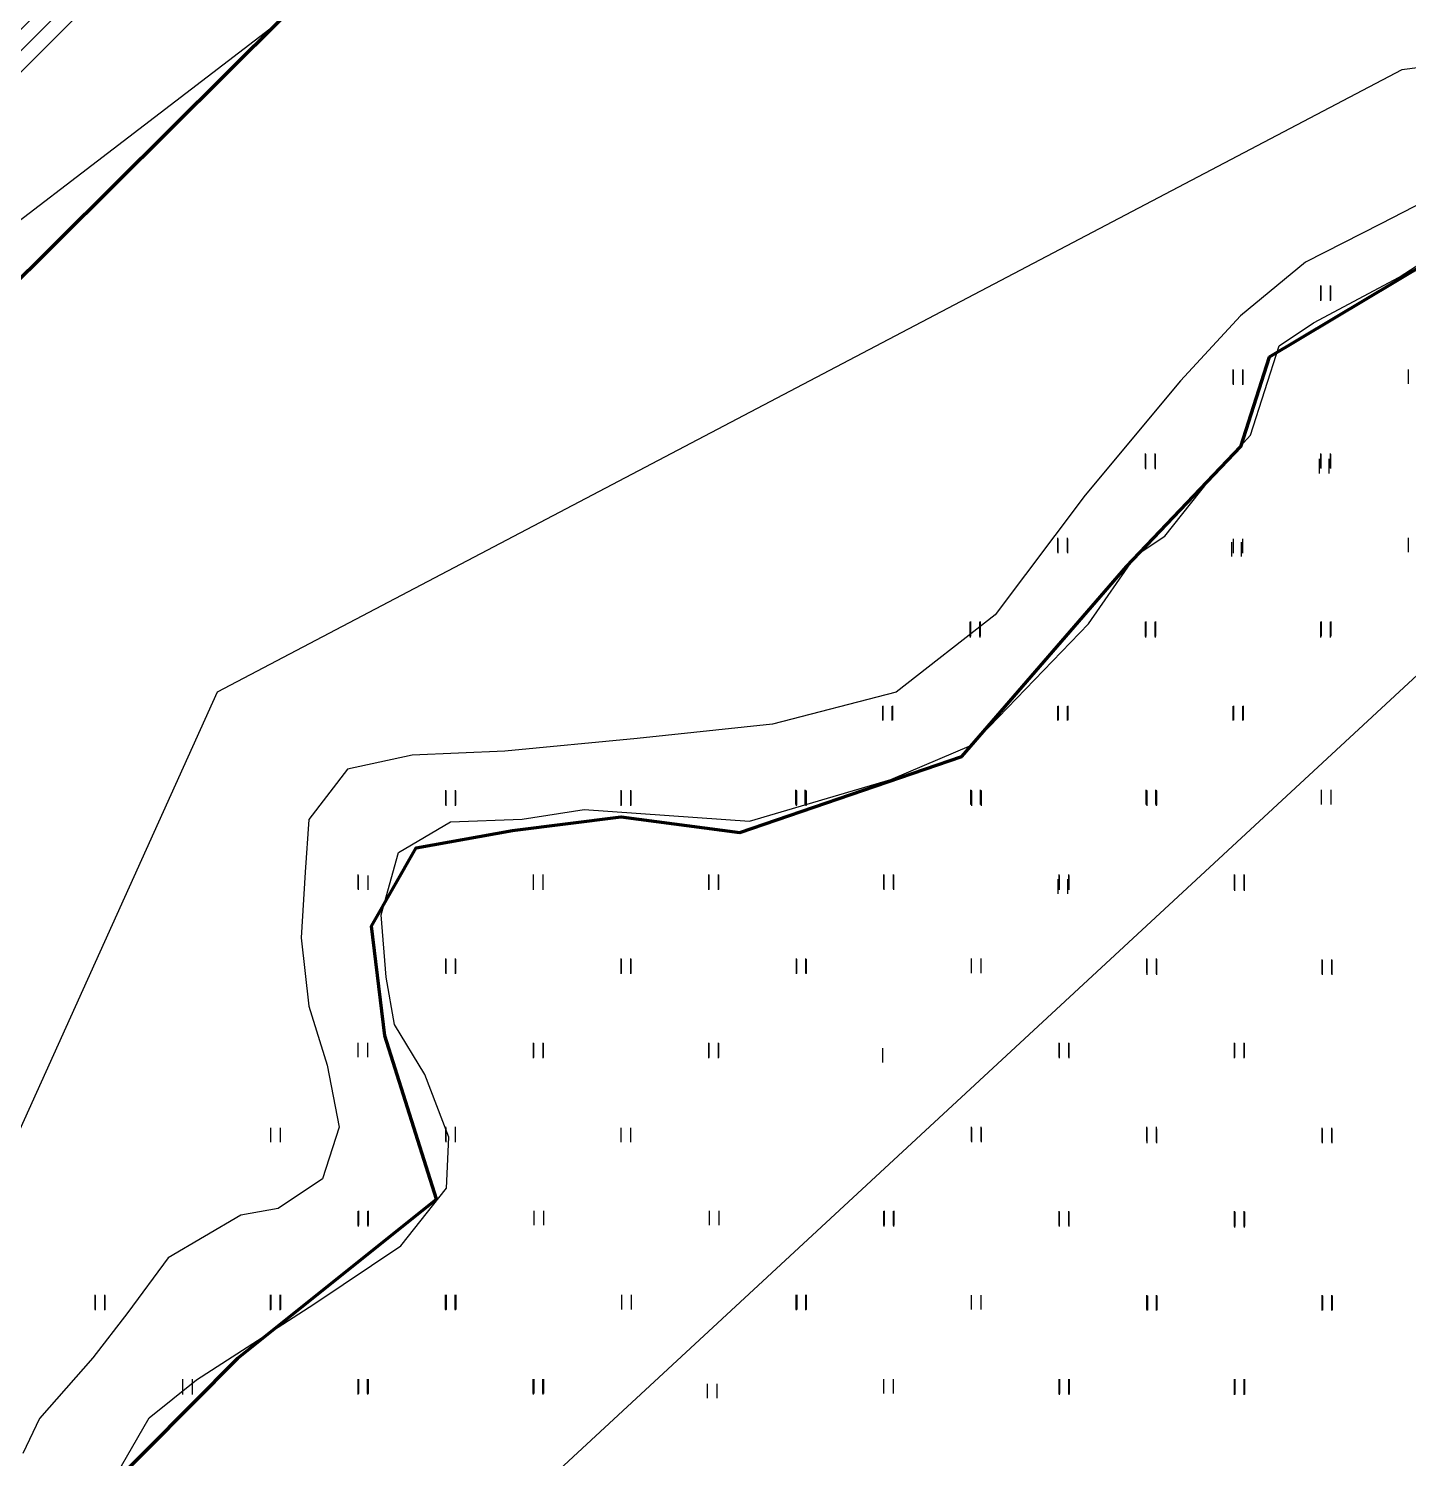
# Model space of a CAD drawing. Header units: millimetres. Extents: x 1378883 to 1389511, y 5662980 to 5673292.
# Drawn here: x 1384079.5 to 1384423.1, y 5669351.3 to 5669707.4 of the extents above; entities that cross this region are included whole.
import ezdxf

# ---------------------------------------------------------------- set-up
doc = ezdxf.new("R2010")
doc.units = ezdxf.units.MM
doc.layers.add('_5Інше', color=252, linetype='Continuous', lineweight=25)
for name, color, linetype in [('вулиці', 7, 'Continuous'), ('КартаСкан', 252, 'Continuous'), ('межа по генплану', 7, 'Continuous')]:
    doc.layers.add(name, color=color, linetype=linetype)
picture_1 = doc.add_image_def('image1.tif', size_in_pixel=(29607, 29619))

# ---------------------------------------------------------------- blocks, each defined once
blk = doc.blocks.new('Турія')
at = {"layer": '_5Інше', "color": 5}
for points in [[(47160.09, 27106.02), (47169.86, 27122.86), (47181.65, 27132.29), (47210.81, 27151.15), (47232.46, 27165.72), (47243.83, 27180.08), (47244.47, 27192.72), (47238.47, 27208.36), (47230.96, 27220.79), (47228.82, 27232.58), (47227.59, 27248.09), (47231.92, 27263.65), (47244.89, 27271.26), (47262.71, 27271.95), (47278.11, 27274.37), (47319.28, 27271.43), (47354.52, 27281.85), (47374.62, 27290.33), (47403.71, 27320.56), (47415.58, 27337.64), (47422.7, 27342.38), (47433.62, 27356.14), (47444.06, 27367.53), (47451.18, 27389.83), (47459.73, 27395.52), (47481.09, 27406.91), (47498.65, 27418.29)], [(47490.24, 27427.22), (47476.56, 27420.22), (47457.78, 27410.68), (47441.55, 27397.32), (47426.6, 27381.1), (47402.94, 27352.6), (47380.5, 27322.8), (47355.81, 27303.58), (47325.04, 27295.57), (47291.38, 27292.04), (47258.36, 27288.84), (47235.28, 27287.88), (47219.25, 27284.35), (47209.63, 27271.85), (47208.67, 27258.72), (47207.71, 27242.37), (47209.63, 27225.39), (47214.12, 27210.65), (47217.16, 27195.27), (47212.96, 27182.36), (47201.98, 27174.94), (47192.62, 27173.32), (47174.53, 27162.67), (47164.52, 27149.12), (47155.8, 27137.82), (47142.56, 27122.65), (47138.36, 27113.93)]]:
    blk.add_lwpolyline(points, dxfattribs=at)
blk = doc.blocks.new('ТуріяПрибер')
at = {"layer": '_5Інше', "color": 160}
for points in [[(47127, 26627), (47198, 27064), (47524, 27366), (47631, 27206), (47810, 27266), (47842, 27342), (47995, 27705)], [(47740, 27508), (47474, 27474), (47179, 27319), (46966, 26847)]]:
    blk.add_lwpolyline(points, dxfattribs=at)
blk = doc.blocks.new('ТуріяВодоох')
at = {"layer": '_5Інше', "color": 140}
blk.add_lwpolyline([(47118, 27415), (47272, 27533)], dxfattribs=at)

msp = doc.modelspace()

# ---------------------------------------------------------------- hatches: boundary and pattern name
at = {"layer": 'вулиці', "lineweight": -2}
h = msp.add_hatch(dxfattribs=at)
h.set_pattern_fill('ANSI31', color=5, scale=30, style=0)
h.set_pattern_definition([(45, (2.4066, 2.8008), (-2.6516504294, 2.6516504294), [])])
h.paths.add_polyline_path([(1383925.47, 5669707.29), (1383967.68, 5669662.22), (1383967.67, 5669662.21), (1383982.48, 5669646.42), (1384005.57, 5669621.77), (1384112.32, 5669729.12), (1384094.8, 5669746.25), (1384183.63, 5669834.25), (1384119.77, 5669895.75)])
h.paths.add_polyline_path([(1383998.38, 5669772.31), (1384123.8, 5669772.31), (1384123.8, 5669781.06), (1383998.38, 5669781.06)], flags=24)

# ---------------------------------------------------------------- linework, layer by layer
at = {"layer": 'вулиці', "color": 7, "lineweight": -2}
for p, q in [((1384401.25, 5669639.85), (1384401.25, 5669643.45)), ((1384401.29, 5669639.61), (1384401.29, 5669643.21)), ((1384401.29, 5669639.61), (1384401.29, 5669643.21)), ((1384401.34, 5669639.73), (1384401.34, 5669643.33)), ((1384403.65, 5669639.85), (1384403.65, 5669643.45)), ((1384403.69, 5669639.61), (1384403.69, 5669643.21)), ((1384403.69, 5669639.61), (1384403.69, 5669643.21)), ((1384403.74, 5669639.73), (1384403.74, 5669643.33)), ((1384379.43, 5669618.89), (1384379.43, 5669622.49)), ((1384379.43, 5669618.89), (1384379.43, 5669622.49)), ((1384379.48, 5669618.65), (1384379.48, 5669622.25)), ((1384379.48, 5669618.65), (1384379.48, 5669622.25)), ((1384379.48, 5669618.65), (1384379.48, 5669622.25)), ((1384379.53, 5669618.78), (1384379.53, 5669622.38)), ((1384381.83, 5669618.89), (1384381.83, 5669622.49)), ((1384381.83, 5669618.89), (1384381.83, 5669622.49)), ((1384381.88, 5669618.65), (1384381.88, 5669622.25)), ((1384381.88, 5669618.65), (1384381.88, 5669622.25)), ((1384381.88, 5669618.65), (1384381.88, 5669622.25)), ((1384381.88, 5669618.65), (1384381.88, 5669622.25)), ((1384381.93, 5669618.78), (1384381.93, 5669622.38)), ((1384423.07, 5669618.89), (1384423.07, 5669622.49)), ((1384357.61, 5669597.94), (1384357.61, 5669601.54)), ((1384357.61, 5669597.94), (1384357.61, 5669601.54)), ((1384357.61, 5669597.94), (1384357.61, 5669601.54)), ((1384357.66, 5669597.7), (1384357.66, 5669601.3)), ((1384357.71, 5669597.82), (1384357.71, 5669601.42)), ((1384360.01, 5669597.94), (1384360.01, 5669601.54)), ((1384360.01, 5669597.94), (1384360.01, 5669601.54)), ((1384360.01, 5669597.94), (1384360.01, 5669601.54)), ((1384360.01, 5669597.94), (1384360.01, 5669601.54)), ((1384360.06, 5669597.7), (1384360.06, 5669601.3)), ((1384360.11, 5669597.82), (1384360.11, 5669601.42)), ((1384400.97, 5669596.62), (1384400.97, 5669600.22)), ((1384400.97, 5669596.62), (1384400.97, 5669600.22)), ((1384401.25, 5669597.94), (1384401.25, 5669601.54)), ((1384401.25, 5669597.94), (1384401.25, 5669601.54)), ((1384401.34, 5669597.82), (1384401.34, 5669601.42)), ((1384403.37, 5669596.62), (1384403.37, 5669600.22)), ((1384403.37, 5669596.62), (1384403.37, 5669600.22)), ((1384403.65, 5669597.94), (1384403.65, 5669601.54)), ((1384403.65, 5669597.94), (1384403.65, 5669601.54)), ((1384403.74, 5669597.82), (1384403.74, 5669601.42)), ((1384335.79, 5669576.98), (1384335.79, 5669580.58)), ((1384335.84, 5669576.74), (1384335.84, 5669580.34)), ((1384338.19, 5669576.98), (1384338.19, 5669580.58)), ((1384338.24, 5669576.74), (1384338.24, 5669580.34)), ((1384379.11, 5669575.9), (1384379.11, 5669579.5)), ((1384379.11, 5669575.9), (1384379.11, 5669579.5)), ((1384379.48, 5669576.74), (1384379.48, 5669580.34)), ((1384379.48, 5669576.74), (1384379.48, 5669580.34)), ((1384381.51, 5669575.9), (1384381.51, 5669579.5)), ((1384381.51, 5669575.9), (1384381.51, 5669579.5)), ((1384381.88, 5669576.74), (1384381.88, 5669580.34)), ((1384381.88, 5669576.74), (1384381.88, 5669580.34)), ((1384423.07, 5669576.98), (1384423.07, 5669580.58)), ((1384313.97, 5669556.03), (1384313.97, 5669559.63)), ((1384314.14, 5669556.1), (1384314.14, 5669559.7)), ((1384316.37, 5669556.03), (1384316.37, 5669559.63)), ((1384316.54, 5669556.1), (1384316.54, 5669559.7)), ((1384357.61, 5669556.03), (1384357.61, 5669559.63)), ((1384357.61, 5669556.03), (1384357.61, 5669559.63)), ((1384357.78, 5669556.1), (1384357.78, 5669559.7)), ((1384360.01, 5669556.03), (1384360.01, 5669559.63)), ((1384360.01, 5669556.03), (1384360.01, 5669559.63)), ((1384360.18, 5669556.1), (1384360.18, 5669559.7)), ((1384401.25, 5669556.03), (1384401.25, 5669559.63)), ((1384401.42, 5669556.1), (1384401.42, 5669559.7)), ((1384403.65, 5669556.03), (1384403.65, 5669559.63)), ((1384403.82, 5669556.1), (1384403.82, 5669559.7)), ((1384314.02, 5669555.79), (1384314.02, 5669559.39)), ((1384316.42, 5669555.79), (1384316.42, 5669559.39)), ((1384357.66, 5669555.79), (1384357.66, 5669559.39)), ((1384360.06, 5669555.79), (1384360.06, 5669559.39)), ((1384401.29, 5669555.79), (1384401.29, 5669559.39)), ((1384403.69, 5669555.79), (1384403.69, 5669559.39)), ((1384292.16, 5669535.07), (1384292.16, 5669538.67)), ((1384292.32, 5669535.15), (1384292.32, 5669538.75)), ((1384294.56, 5669535.07), (1384294.56, 5669538.67)), ((1384294.72, 5669535.15), (1384294.72, 5669538.75)), ((1384335.79, 5669535.07), (1384335.79, 5669538.67)), ((1384335.96, 5669535.15), (1384335.96, 5669538.75)), ((1384338.19, 5669535.07), (1384338.19, 5669538.67)), ((1384338.36, 5669535.15), (1384338.36, 5669538.75)), ((1384379.43, 5669535.07), (1384379.43, 5669538.67)), ((1384379.6, 5669535.15), (1384379.6, 5669538.75)), ((1384381.83, 5669535.07), (1384381.83, 5669538.67)), ((1384382, 5669535.15), (1384382, 5669538.75)), ((1384183.38, 5669514.11), (1384183.38, 5669517.71)), ((1384183.43, 5669513.87), (1384183.43, 5669517.47)), ((1384183.48, 5669513.99), (1384183.48, 5669517.59)), ((1384185.78, 5669514.11), (1384185.78, 5669517.71)), ((1384185.83, 5669513.87), (1384185.83, 5669517.47)), ((1384185.88, 5669513.99), (1384185.88, 5669517.59)), ((1384185.88, 5669513.99), (1384185.88, 5669517.59)), ((1384227.02, 5669514.11), (1384227.02, 5669517.71)), ((1384227.07, 5669513.87), (1384227.07, 5669517.47)), ((1384227.12, 5669513.99), (1384227.12, 5669517.59)), ((1384227.12, 5669513.99), (1384227.12, 5669517.59)), ((1384229.42, 5669514.11), (1384229.42, 5669517.71)), ((1384229.47, 5669513.87), (1384229.47, 5669517.47)), ((1384229.52, 5669513.99), (1384229.52, 5669517.59)), ((1384229.52, 5669513.99), (1384229.52, 5669517.59)), ((1384270.5, 5669514.19), (1384270.5, 5669517.79)), ((1384270.5, 5669514.19), (1384270.5, 5669517.79)), ((1384270.66, 5669514.11), (1384270.66, 5669517.71)), ((1384270.66, 5669514.11), (1384270.66, 5669517.71)), ((1384270.71, 5669513.87), (1384270.71, 5669517.47)), ((1384270.76, 5669513.99), (1384270.76, 5669517.59)), ((1384270.76, 5669513.99), (1384270.76, 5669517.59)), ((1384272.9, 5669514.19), (1384272.9, 5669517.79)), ((1384272.9, 5669514.19), (1384272.9, 5669517.79)), ((1384273.06, 5669514.11), (1384273.06, 5669517.71)), ((1384273.06, 5669514.11), (1384273.06, 5669517.71)), ((1384273.11, 5669513.87), (1384273.11, 5669517.47)), ((1384273.16, 5669513.99), (1384273.16, 5669517.59)), ((1384273.16, 5669513.99), (1384273.16, 5669517.59)), ((1384314.14, 5669514.19), (1384314.14, 5669517.79)), ((1384314.3, 5669514.11), (1384314.3, 5669517.71)), ((1384314.34, 5669513.87), (1384314.34, 5669517.47)), ((1384314.39, 5669513.99), (1384314.39, 5669517.59)), ((1384314.39, 5669513.99), (1384314.39, 5669517.59)), ((1384314.39, 5669513.99), (1384314.39, 5669517.59)), ((1384316.54, 5669514.19), (1384316.54, 5669517.79)), ((1384316.7, 5669514.11), (1384316.7, 5669517.71)), ((1384316.74, 5669513.87), (1384316.74, 5669517.47)), ((1384316.79, 5669513.99), (1384316.79, 5669517.59)), ((1384316.79, 5669513.99), (1384316.79, 5669517.59)), ((1384316.79, 5669513.99), (1384316.79, 5669517.59)), ((1384316.79, 5669513.99), (1384316.79, 5669517.59)), ((1384357.78, 5669514.19), (1384357.78, 5669517.79)), ((1384357.93, 5669514.11), (1384357.93, 5669517.71)), ((1384357.98, 5669513.87), (1384357.98, 5669517.47)), ((1384357.98, 5669513.87), (1384357.98, 5669517.47)), ((1384358.03, 5669513.99), (1384358.03, 5669517.59)), ((1384358.03, 5669513.99), (1384358.03, 5669517.59)), ((1384360.18, 5669514.19), (1384360.18, 5669517.79)), ((1384360.33, 5669514.11), (1384360.33, 5669517.71)), ((1384360.38, 5669513.87), (1384360.38, 5669517.47)), ((1384360.38, 5669513.87), (1384360.38, 5669517.47)), ((1384360.43, 5669513.99), (1384360.43, 5669517.59)), ((1384360.43, 5669513.99), (1384360.43, 5669517.59)), ((1384401.42, 5669514.19), (1384401.42, 5669517.79)), ((1384401.42, 5669514.19), (1384401.42, 5669517.79)), ((1384403.82, 5669514.19), (1384403.82, 5669517.79)), ((1384403.82, 5669514.19), (1384403.82, 5669517.79)), ((1384161.57, 5669493.15), (1384161.57, 5669496.75)), ((1384161.61, 5669492.91), (1384161.61, 5669496.51)), ((1384164.01, 5669492.91), (1384164.01, 5669496.51)), ((1384205.2, 5669493.15), (1384205.2, 5669496.75)), ((1384205.25, 5669492.91), (1384205.25, 5669496.51)), ((1384207.6, 5669493.15), (1384207.6, 5669496.75)), ((1384207.65, 5669492.91), (1384207.65, 5669496.51)), ((1384248.84, 5669493.15), (1384248.84, 5669496.75)), ((1384248.89, 5669492.91), (1384248.89, 5669496.51)), ((1384248.94, 5669493.04), (1384248.94, 5669496.64)), ((1384251.24, 5669493.15), (1384251.24, 5669496.75)), ((1384251.29, 5669492.91), (1384251.29, 5669496.51)), ((1384251.34, 5669493.04), (1384251.34, 5669496.64)), ((1384292.48, 5669493.15), (1384292.48, 5669496.75)), ((1384292.52, 5669492.91), (1384292.52, 5669496.51)), ((1384292.52, 5669492.91), (1384292.52, 5669496.51)), ((1384292.57, 5669493.04), (1384292.57, 5669496.64)), ((1384294.88, 5669493.15), (1384294.88, 5669496.75)), ((1384294.92, 5669492.91), (1384294.92, 5669496.51)), ((1384294.92, 5669492.91), (1384294.92, 5669496.51)), ((1384294.97, 5669493.04), (1384294.97, 5669496.64)), ((1384335.89, 5669491.96), (1384335.89, 5669495.56)), ((1384335.89, 5669491.96), (1384335.89, 5669495.56)), ((1384336.12, 5669493.15), (1384336.12, 5669496.75)), ((1384336.16, 5669492.91), (1384336.16, 5669496.51)), ((1384338.29, 5669491.96), (1384338.29, 5669495.56)), ((1384338.29, 5669491.96), (1384338.29, 5669495.56)), ((1384338.52, 5669493.15), (1384338.52, 5669496.75)), ((1384338.56, 5669492.91), (1384338.56, 5669496.51)), ((1384379.75, 5669493.15), (1384379.75, 5669496.75)), ((1384379.8, 5669492.91), (1384379.8, 5669496.51)), ((1384379.8, 5669492.91), (1384379.8, 5669496.51)), ((1384379.85, 5669493.04), (1384379.85, 5669496.64)), ((1384379.85, 5669492.67), (1384379.85, 5669496.27)), ((1384382.15, 5669493.15), (1384382.15, 5669496.75)), ((1384382.2, 5669492.91), (1384382.2, 5669496.51)), ((1384382.2, 5669492.91), (1384382.2, 5669496.51)), ((1384382.25, 5669493.04), (1384382.25, 5669496.64)), ((1384382.25, 5669492.67), (1384382.25, 5669496.27)), ((1384183.38, 5669472.2), (1384183.38, 5669475.8)), ((1384183.43, 5669471.96), (1384183.43, 5669475.56)), ((1384183.43, 5669471.96), (1384183.43, 5669475.56)), ((1384183.48, 5669472.08), (1384183.48, 5669475.68)), ((1384185.78, 5669472.2), (1384185.78, 5669475.8)), ((1384185.83, 5669471.96), (1384185.83, 5669475.56)), ((1384185.83, 5669471.96), (1384185.83, 5669475.56)), ((1384185.88, 5669472.08), (1384185.88, 5669475.68)), ((1384227.02, 5669472.2), (1384227.02, 5669475.8)), ((1384227.07, 5669471.96), (1384227.07, 5669475.56)), ((1384227.07, 5669471.96), (1384227.07, 5669475.56)), ((1384227.12, 5669472.08), (1384227.12, 5669475.68)), ((1384229.42, 5669472.2), (1384229.42, 5669475.8)), ((1384229.47, 5669471.96), (1384229.47, 5669475.56)), ((1384229.47, 5669471.96), (1384229.47, 5669475.56)), ((1384229.52, 5669472.08), (1384229.52, 5669475.68)), ((1384270.66, 5669472.2), (1384270.66, 5669475.8)), ((1384270.66, 5669472.2), (1384270.66, 5669475.8)), ((1384270.71, 5669471.96), (1384270.71, 5669475.56)), ((1384270.71, 5669471.96), (1384270.71, 5669475.56)), ((1384270.71, 5669471.96), (1384270.71, 5669475.56)), ((1384270.76, 5669472.08), (1384270.76, 5669475.68)), ((1384273.06, 5669472.2), (1384273.06, 5669475.8)), ((1384273.06, 5669472.2), (1384273.06, 5669475.8)), ((1384273.11, 5669471.96), (1384273.11, 5669475.56)), ((1384273.11, 5669471.96), (1384273.11, 5669475.56)), ((1384273.11, 5669471.96), (1384273.11, 5669475.56)), ((1384273.11, 5669471.96), (1384273.11, 5669475.56)), ((1384273.16, 5669472.08), (1384273.16, 5669475.68)), ((1384314.3, 5669472.2), (1384314.3, 5669475.8)), ((1384316.7, 5669472.2), (1384316.7, 5669475.8)), ((1384357.93, 5669472.2), (1384357.93, 5669475.8)), ((1384357.98, 5669471.96), (1384357.98, 5669475.56)), ((1384357.98, 5669471.96), (1384357.98, 5669475.56)), ((1384357.98, 5669471.96), (1384357.98, 5669475.56)), ((1384358.03, 5669472.08), (1384358.03, 5669475.68)), ((1384358.03, 5669471.72), (1384358.03, 5669475.32)), ((1384360.33, 5669472.2), (1384360.33, 5669475.8)), ((1384360.38, 5669471.96), (1384360.38, 5669475.56)), ((1384360.38, 5669471.96), (1384360.38, 5669475.56)), ((1384360.38, 5669471.96), (1384360.38, 5669475.56)), ((1384360.43, 5669472.08), (1384360.43, 5669475.68)), ((1384360.43, 5669471.72), (1384360.43, 5669475.32)), ((1384360.43, 5669471.72), (1384360.43, 5669475.32)), ((1384401.62, 5669471.96), (1384401.62, 5669475.56)), ((1384401.66, 5669471.72), (1384401.66, 5669475.32)), ((1384401.66, 5669471.72), (1384401.66, 5669475.32)), ((1384401.71, 5669471.84), (1384401.71, 5669475.44)), ((1384404.02, 5669471.96), (1384404.02, 5669475.56)), ((1384404.06, 5669471.72), (1384404.06, 5669475.32)), ((1384404.06, 5669471.72), (1384404.06, 5669475.32)), ((1384404.11, 5669471.84), (1384404.11, 5669475.44)), ((1384161.57, 5669451.24), (1384161.57, 5669454.84)), ((1384161.57, 5669451.24), (1384161.57, 5669454.84)), ((1384163.97, 5669451.24), (1384163.97, 5669454.84)), ((1384163.97, 5669451.24), (1384163.97, 5669454.84)), ((1384205.2, 5669451.24), (1384205.2, 5669454.84)), ((1384205.2, 5669451.24), (1384205.2, 5669454.84)), ((1384205.25, 5669451), (1384205.25, 5669454.6)), ((1384205.3, 5669451.13), (1384205.3, 5669454.73)), ((1384207.6, 5669451.24), (1384207.6, 5669454.84)), ((1384207.6, 5669451.24), (1384207.6, 5669454.84)), ((1384207.65, 5669451), (1384207.65, 5669454.6)), ((1384207.7, 5669451.13), (1384207.7, 5669454.73)), ((1384248.84, 5669451.24), (1384248.84, 5669454.84)), ((1384248.84, 5669451.24), (1384248.84, 5669454.84)), ((1384248.84, 5669451.24), (1384248.84, 5669454.84)), ((1384248.89, 5669451), (1384248.89, 5669454.6)), ((1384248.94, 5669451.13), (1384248.94, 5669454.73)), ((1384251.24, 5669451.24), (1384251.24, 5669454.84)), ((1384251.24, 5669451.24), (1384251.24, 5669454.84)), ((1384251.24, 5669451.24), (1384251.24, 5669454.84)), ((1384251.24, 5669451.24), (1384251.24, 5669454.84)), ((1384251.29, 5669451), (1384251.29, 5669454.6)), ((1384251.34, 5669451.13), (1384251.34, 5669454.73)), ((1384292.2, 5669449.92), (1384292.2, 5669453.52)), ((1384292.2, 5669449.92), (1384292.2, 5669453.52)), ((1384336.12, 5669451.24), (1384336.12, 5669454.84)), ((1384336.12, 5669451.24), (1384336.12, 5669454.84)), ((1384336.16, 5669451), (1384336.16, 5669454.6)), ((1384336.21, 5669451.13), (1384336.21, 5669454.73)), ((1384338.52, 5669451.24), (1384338.52, 5669454.84)), ((1384338.52, 5669451.24), (1384338.52, 5669454.84)), ((1384338.56, 5669451), (1384338.56, 5669454.6)), ((1384338.61, 5669451.13), (1384338.61, 5669454.73)), ((1384379.75, 5669451.24), (1384379.75, 5669454.84)), ((1384379.75, 5669451.24), (1384379.75, 5669454.84)), ((1384379.8, 5669451), (1384379.8, 5669454.6)), ((1384379.8, 5669451), (1384379.8, 5669454.6)), ((1384379.8, 5669451), (1384379.8, 5669454.6)), ((1384379.85, 5669451.13), (1384379.85, 5669454.73)), ((1384382.15, 5669451.24), (1384382.15, 5669454.84)), ((1384382.15, 5669451.24), (1384382.15, 5669454.84)), ((1384382.2, 5669451), (1384382.2, 5669454.6)), ((1384382.2, 5669451), (1384382.2, 5669454.6)), ((1384382.2, 5669451), (1384382.2, 5669454.6)), ((1384382.25, 5669451.13), (1384382.25, 5669454.73)), ((1384139.79, 5669430.05), (1384139.79, 5669433.65)), ((1384142.19, 5669430.05), (1384142.19, 5669433.65)), ((1384183.38, 5669430.29), (1384183.38, 5669433.89)), ((1384183.43, 5669430.05), (1384183.43, 5669433.65)), ((1384185.78, 5669430.29), (1384185.78, 5669433.89)), ((1384185.83, 5669430.05), (1384185.83, 5669433.65)), ((1384227.07, 5669430.05), (1384227.07, 5669433.65)), ((1384229.47, 5669430.05), (1384229.47, 5669433.65)), ((1384314.3, 5669430.29), (1384314.3, 5669433.89)), ((1384314.34, 5669430.05), (1384314.34, 5669433.65)), ((1384316.7, 5669430.29), (1384316.7, 5669433.89)), ((1384316.74, 5669430.05), (1384316.74, 5669433.65)), ((1384357.93, 5669430.29), (1384357.93, 5669433.89)), ((1384357.98, 5669430.05), (1384357.98, 5669433.65)), ((1384358.03, 5669429.81), (1384358.03, 5669433.41)), ((1384360.33, 5669430.29), (1384360.33, 5669433.89)), ((1384360.38, 5669430.05), (1384360.38, 5669433.65)), ((1384360.43, 5669429.81), (1384360.43, 5669433.41)), ((1384401.62, 5669430.05), (1384401.62, 5669433.65)), ((1384401.66, 5669429.81), (1384401.66, 5669433.41)), ((1384404.02, 5669430.05), (1384404.02, 5669433.65)), ((1384404.06, 5669429.81), (1384404.06, 5669433.41)), ((1384161.57, 5669409.33), (1384161.57, 5669412.93)), ((1384161.61, 5669409.09), (1384161.61, 5669412.69)), ((1384161.73, 5669409.41), (1384161.73, 5669413.01)), ((1384161.73, 5669409.41), (1384161.73, 5669413.01)), ((1384163.97, 5669409.33), (1384163.97, 5669412.93)), ((1384164.01, 5669409.09), (1384164.01, 5669412.69)), ((1384164.13, 5669409.41), (1384164.13, 5669413.01)), ((1384164.13, 5669409.41), (1384164.13, 5669413.01)), ((1384205.37, 5669409.41), (1384205.37, 5669413.01)), ((1384207.77, 5669409.41), (1384207.77, 5669413.01)), ((1384249.01, 5669409.41), (1384249.01, 5669413.01)), ((1384251.41, 5669409.41), (1384251.41, 5669413.01)), ((1384292.48, 5669409.33), (1384292.48, 5669412.93)), ((1384292.52, 5669409.09), (1384292.52, 5669412.69)), ((1384292.65, 5669409.41), (1384292.65, 5669413.01)), ((1384294.88, 5669409.33), (1384294.88, 5669412.93)), ((1384294.92, 5669409.09), (1384294.92, 5669412.69)), ((1384295.05, 5669409.41), (1384295.05, 5669413.01)), ((1384336.12, 5669409.33), (1384336.12, 5669412.93)), ((1384336.16, 5669409.09), (1384336.16, 5669412.69)), ((1384338.52, 5669409.33), (1384338.52, 5669412.93)), ((1384338.56, 5669409.09), (1384338.56, 5669412.69)), ((1384379.75, 5669409.33), (1384379.75, 5669412.93)), ((1384379.8, 5669409.09), (1384379.8, 5669412.69)), ((1384379.8, 5669409.09), (1384379.8, 5669412.69)), ((1384379.85, 5669408.85), (1384379.85, 5669412.45)), ((1384379.97, 5669409.17), (1384379.97, 5669412.77)), ((1384379.97, 5669409.17), (1384379.97, 5669412.77)), ((1384382.15, 5669409.33), (1384382.15, 5669412.93)), ((1384382.2, 5669409.09), (1384382.2, 5669412.69)), ((1384382.2, 5669409.09), (1384382.2, 5669412.69)), ((1384382.25, 5669408.85), (1384382.25, 5669412.45)), ((1384382.37, 5669409.17), (1384382.37, 5669412.77)), ((1384382.37, 5669409.17), (1384382.37, 5669412.77)), ((1384096.06, 5669388.45), (1384096.06, 5669392.05)), ((1384096.11, 5669388.21), (1384096.11, 5669391.81)), ((1384096.16, 5669388.33), (1384096.16, 5669391.93)), ((1384098.46, 5669388.45), (1384098.46, 5669392.05)), ((1384098.51, 5669388.21), (1384098.51, 5669391.81)), ((1384098.56, 5669388.33), (1384098.56, 5669391.93)), ((1384098.56, 5669388.33), (1384098.56, 5669391.93)), ((1384139.7, 5669388.45), (1384139.7, 5669392.05)), ((1384139.75, 5669388.38), (1384139.75, 5669391.98)), ((1384139.75, 5669388.21), (1384139.75, 5669391.81)), ((1384139.8, 5669388.33), (1384139.8, 5669391.93)), ((1384139.8, 5669388.33), (1384139.8, 5669391.93)), ((1384139.91, 5669388.45), (1384139.91, 5669392.05)), ((1384142.1, 5669388.45), (1384142.1, 5669392.05)), ((1384142.15, 5669388.38), (1384142.15, 5669391.98)), ((1384142.15, 5669388.21), (1384142.15, 5669391.81)), ((1384142.2, 5669388.33), (1384142.2, 5669391.93)), ((1384142.2, 5669388.33), (1384142.2, 5669391.93)), ((1384142.31, 5669388.45), (1384142.31, 5669392.05)), ((1384183.34, 5669388.45), (1384183.34, 5669392.05)), ((1384183.34, 5669388.45), (1384183.34, 5669392.05)), ((1384183.38, 5669388.38), (1384183.38, 5669391.98)), ((1384183.38, 5669388.21), (1384183.38, 5669391.81)), ((1384183.43, 5669388.33), (1384183.43, 5669391.93)), ((1384183.43, 5669388.33), (1384183.43, 5669391.93)), ((1384183.55, 5669388.45), (1384183.55, 5669392.05)), ((1384185.74, 5669388.45), (1384185.74, 5669392.05)), ((1384185.74, 5669388.45), (1384185.74, 5669392.05)), ((1384185.78, 5669388.38), (1384185.78, 5669391.98)), ((1384185.78, 5669388.21), (1384185.78, 5669391.81)), ((1384185.83, 5669388.33), (1384185.83, 5669391.93)), ((1384185.83, 5669388.33), (1384185.83, 5669391.93)), ((1384185.95, 5669388.45), (1384185.95, 5669392.05)), ((1384227.19, 5669388.45), (1384227.19, 5669392.05)), ((1384229.59, 5669388.45), (1384229.59, 5669392.05)), ((1384270.61, 5669388.45), (1384270.61, 5669392.05)), ((1384270.66, 5669388.38), (1384270.66, 5669391.98)), ((1384270.66, 5669388.21), (1384270.66, 5669391.81)), ((1384270.71, 5669388.33), (1384270.71, 5669391.93)), ((1384270.71, 5669388.33), (1384270.71, 5669391.93)), ((1384270.83, 5669388.45), (1384270.83, 5669392.05)), ((1384273.01, 5669388.45), (1384273.01, 5669392.05)), ((1384273.06, 5669388.38), (1384273.06, 5669391.98)), ((1384273.06, 5669388.21), (1384273.06, 5669391.81)), ((1384273.11, 5669388.33), (1384273.11, 5669391.93)), ((1384273.11, 5669388.33), (1384273.11, 5669391.93)), ((1384273.23, 5669388.45), (1384273.23, 5669392.05)), ((1384314.3, 5669388.38), (1384314.3, 5669391.98)), ((1384314.3, 5669388.38), (1384314.3, 5669391.98)), ((1384316.7, 5669388.38), (1384316.7, 5669391.98)), ((1384316.7, 5669388.38), (1384316.7, 5669391.98)), ((1384357.93, 5669388.38), (1384357.93, 5669391.98)), ((1384357.93, 5669388.38), (1384357.93, 5669391.98)), ((1384357.98, 5669388.14), (1384357.98, 5669391.74)), ((1384357.98, 5669388.14), (1384357.98, 5669391.74)), ((1384358.03, 5669388.26), (1384358.03, 5669391.86)), ((1384358.15, 5669388.21), (1384358.15, 5669391.81)), ((1384360.33, 5669388.38), (1384360.33, 5669391.98)), ((1384360.33, 5669388.38), (1384360.33, 5669391.98)), ((1384360.38, 5669388.14), (1384360.38, 5669391.74)), ((1384360.38, 5669388.14), (1384360.38, 5669391.74)), ((1384360.43, 5669388.26), (1384360.43, 5669391.86)), ((1384360.43, 5669388.26), (1384360.43, 5669391.86)), ((1384360.55, 5669388.21), (1384360.55, 5669391.81)), ((1384401.57, 5669388.38), (1384401.57, 5669391.98)), ((1384401.62, 5669388.14), (1384401.62, 5669391.74)), ((1384401.62, 5669388.14), (1384401.62, 5669391.74)), ((1384401.67, 5669388.26), (1384401.67, 5669391.86)), ((1384401.67, 5669388.26), (1384401.67, 5669391.86)), ((1384401.79, 5669388.21), (1384401.79, 5669391.81)), ((1384403.97, 5669388.38), (1384403.97, 5669391.98)), ((1384404.02, 5669388.14), (1384404.02, 5669391.74)), ((1384404.02, 5669388.14), (1384404.02, 5669391.74)), ((1384404.07, 5669388.26), (1384404.07, 5669391.86)), ((1384404.07, 5669388.26), (1384404.07, 5669391.86)), ((1384404.19, 5669388.21), (1384404.19, 5669391.81)), ((1384117.88, 5669367.49), (1384117.88, 5669371.09)), ((1384117.93, 5669367.26), (1384117.93, 5669370.86)), ((1384120.28, 5669367.49), (1384120.28, 5669371.09)), ((1384120.33, 5669367.26), (1384120.33, 5669370.86)), ((1384161.52, 5669367.49), (1384161.52, 5669371.09)), ((1384161.57, 5669367.26), (1384161.57, 5669370.86)), ((1384161.61, 5669367.38), (1384161.61, 5669370.98)), ((1384161.73, 5669367.5), (1384161.73, 5669371.1)), ((1384161.73, 5669367.5), (1384161.73, 5669371.1)), ((1384163.92, 5669367.49), (1384163.92, 5669371.09)), ((1384163.97, 5669367.26), (1384163.97, 5669370.86)), ((1384164.01, 5669367.38), (1384164.01, 5669370.98)), ((1384164.13, 5669367.5), (1384164.13, 5669371.1)), ((1384164.13, 5669367.5), (1384164.13, 5669371.1)), ((1384205.16, 5669367.49), (1384205.16, 5669371.09)), ((1384205.2, 5669367.26), (1384205.2, 5669370.86)), ((1384205.2, 5669367.26), (1384205.2, 5669370.86)), ((1384205.25, 5669367.38), (1384205.25, 5669370.98)), ((1384205.37, 5669367.5), (1384205.37, 5669371.1)), ((1384207.56, 5669367.49), (1384207.56, 5669371.09)), ((1384207.6, 5669367.26), (1384207.6, 5669370.86)), ((1384207.6, 5669367.26), (1384207.6, 5669370.86)), ((1384207.65, 5669367.38), (1384207.65, 5669370.98)), ((1384207.77, 5669367.5), (1384207.77, 5669371.1)), ((1384292.43, 5669367.49), (1384292.43, 5669371.09)), ((1384294.83, 5669367.49), (1384294.83, 5669371.09)), ((1384336.12, 5669367.42), (1384336.12, 5669371.02)), ((1384336.28, 5669367.5), (1384336.28, 5669371.1)), ((1384338.52, 5669367.42), (1384338.52, 5669371.02)), ((1384338.68, 5669367.5), (1384338.68, 5669371.1)), ((1384379.75, 5669367.42), (1384379.75, 5669371.02)), ((1384379.92, 5669367.5), (1384379.92, 5669371.1)), ((1384379.97, 5669367.26), (1384379.97, 5669370.86)), ((1384379.97, 5669367.26), (1384379.97, 5669370.86)), ((1384382.15, 5669367.42), (1384382.15, 5669371.02)), ((1384382.32, 5669367.5), (1384382.32, 5669371.1)), ((1384382.37, 5669367.26), (1384382.37, 5669370.86)), ((1384382.37, 5669367.26), (1384382.37, 5669370.86)), ((1384248.57, 5669366.3), (1384248.57, 5669369.9)), ((1384248.57, 5669366.3), (1384248.57, 5669369.9)), ((1384250.97, 5669366.3), (1384250.97, 5669369.9)), ((1384250.97, 5669366.3), (1384250.97, 5669369.9)), ((1384336.16, 5669367.18), (1384336.16, 5669370.78)), ((1384338.56, 5669367.18), (1384338.56, 5669370.78)), ((1384379.8, 5669367.18), (1384379.8, 5669370.78)), ((1384382.2, 5669367.18), (1384382.2, 5669370.78))]:
    msp.add_line(p, q, dxfattribs=at)
at = {"layer": 'межа по генплану', "color": 5, "lineweight": 70}
for points in [[(1383968.53, 5670238.81), (1384155.65, 5670462.33), (1384166.76, 5670498.26), (1384610.18, 5670976.49), (1384772.48, 5671117.42), (1385042.02, 5670928.77), (1384833.92, 5670621.33), (1384917.72, 5670564.1), (1384964.56, 5670518.83), (1385061.92, 5670402.29), (1384975.93, 5670323.74), (1385016.27, 5670289.24), (1384623.83, 5669966.49), (1384501.22, 5669840.52), (1384462.47, 5669882.03), (1384418.78, 5669831.11), (1384373.42, 5669791.4), (1384349.4, 5669811.38), (1384331.56, 5669829.58), (1384297.66, 5669864.19), (1383861.17, 5669430.28)], [(1383968.53, 5670238.81), (1384155.65, 5670462.33), (1384166.76, 5670498.26), (1384610.18, 5670976.49), (1384772.48, 5671117.42), (1385042.02, 5670928.77), (1384833.92, 5670621.33), (1384917.72, 5670564.1), (1384964.56, 5670518.83), (1385061.92, 5670402.29), (1384975.93, 5670323.74), (1385016.27, 5670289.24), (1384623.83, 5669966.49), (1384501.22, 5669840.52), (1384462.47, 5669882.03), (1384418.78, 5669831.11), (1384373.42, 5669791.4), (1384349.4, 5669811.38), (1384331.56, 5669829.58), (1384297.66, 5669864.19), (1383861.17, 5669430.28)], [(1384069.59, 5669275.74), (1384097.36, 5669341.8), (1384131.6, 5669376.27), (1384181.1, 5669415.86), (1384168.23, 5669456.57), (1384164.86, 5669483.87), (1384175.98, 5669503.41), (1384199.98, 5669507.73), (1384227.06, 5669511.07), (1384256.55, 5669507.22), (1384311.89, 5669526.11), (1384352.85, 5669573.42), (1384381.33, 5669603.31), (1384388.45, 5669625.61), (1384435.92, 5669654.08)], [(1384069.59, 5669275.74), (1384097.36, 5669341.8), (1384131.6, 5669376.27), (1384181.1, 5669415.86), (1384168.23, 5669456.57), (1384164.86, 5669483.87), (1384175.98, 5669503.41), (1384199.98, 5669507.73), (1384227.06, 5669511.07), (1384256.55, 5669507.22), (1384311.89, 5669526.11), (1384352.85, 5669573.42), (1384381.33, 5669603.31), (1384388.45, 5669625.61), (1384435.92, 5669654.08)]]:
    msp.add_lwpolyline(points, dxfattribs=at)
at = {"layer": 'межа по генплану', "color": 3, "lineweight": 70}
for points in [[(1383968.53, 5670238.81), (1384155.65, 5670462.33), (1384166.76, 5670498.26), (1384610.18, 5670976.49), (1384772.48, 5671117.42), (1385042.02, 5670928.77), (1384833.92, 5670621.33), (1384917.72, 5670564.1), (1384964.56, 5670518.83), (1385061.92, 5670402.29), (1384975.93, 5670323.74), (1385016.27, 5670289.24), (1384623.83, 5669966.49), (1384501.22, 5669840.52), (1384462.47, 5669882.03), (1384418.78, 5669831.11), (1384373.42, 5669791.4), (1384349.4, 5669811.38), (1384331.56, 5669829.58), (1384297.66, 5669864.19), (1383861.17, 5669430.28)], [(1383968.53, 5670238.81), (1384155.65, 5670462.33), (1384166.76, 5670498.26), (1384610.18, 5670976.49), (1384772.48, 5671117.42), (1385042.02, 5670928.77), (1384833.92, 5670621.33), (1384917.72, 5670564.1), (1384964.56, 5670518.83), (1385061.92, 5670402.29), (1384975.93, 5670323.74), (1385016.27, 5670289.24), (1384623.83, 5669966.49), (1384501.22, 5669840.52), (1384462.47, 5669882.03), (1384418.78, 5669831.11), (1384373.42, 5669791.4), (1384349.4, 5669811.38), (1384331.56, 5669829.58), (1384297.66, 5669864.19), (1383861.17, 5669430.28)], [(1384069.59, 5669275.74), (1384097.36, 5669341.8), (1384131.6, 5669376.27), (1384181.1, 5669415.86), (1384168.23, 5669456.57), (1384164.86, 5669483.87), (1384175.98, 5669503.41), (1384199.98, 5669507.73), (1384227.06, 5669511.07), (1384256.55, 5669507.22), (1384311.89, 5669526.11), (1384352.85, 5669573.42), (1384381.33, 5669603.31), (1384388.45, 5669625.61), (1384435.92, 5669654.08)], [(1384069.59, 5669275.74), (1384097.36, 5669341.8), (1384131.6, 5669376.27), (1384181.1, 5669415.86), (1384168.23, 5669456.57), (1384164.86, 5669483.87), (1384175.98, 5669503.41), (1384199.98, 5669507.73), (1384227.06, 5669511.07), (1384256.55, 5669507.22), (1384311.89, 5669526.11), (1384352.85, 5669573.42), (1384381.33, 5669603.31), (1384388.45, 5669625.61), (1384435.92, 5669654.08)]]:
    msp.add_lwpolyline(points, dxfattribs=at)
at = {"layer": 'межа по генплану', "color": 2, "lineweight": 70}
for points in [[(1383968.53, 5670238.81), (1384155.65, 5670462.33), (1384166.76, 5670498.26), (1384610.18, 5670976.49), (1384772.48, 5671117.42), (1385042.02, 5670928.77), (1384833.92, 5670621.33), (1384917.72, 5670564.1), (1384964.56, 5670518.83), (1385061.92, 5670402.29), (1384975.93, 5670323.74), (1385016.27, 5670289.24), (1384623.83, 5669966.49), (1384501.22, 5669840.52), (1384462.47, 5669882.03), (1384418.78, 5669831.11), (1384373.42, 5669791.4), (1384349.4, 5669811.38), (1384331.56, 5669829.58), (1384297.66, 5669864.19), (1383861.17, 5669430.28)], [(1384069.59, 5669275.74), (1384097.36, 5669341.8), (1384131.6, 5669376.27), (1384181.1, 5669415.86), (1384168.23, 5669456.57), (1384164.86, 5669483.87), (1384175.98, 5669503.41), (1384199.98, 5669507.73), (1384227.06, 5669511.07), (1384256.55, 5669507.22), (1384311.89, 5669526.11), (1384352.85, 5669573.42), (1384381.33, 5669603.31), (1384388.45, 5669625.61), (1384435.92, 5669654.08)]]:
    msp.add_lwpolyline(points, dxfattribs=at)

# ---------------------------------------------------------------- block references
at = {"layer": 'вулиці', "color": 7}
for name, p in [('ТуріяВодоох', (1336928.92, 5642221.42)), ('ТуріяПрибер', (1336947.41, 5642223.12)), ('Турія', (1336939.68, 5642238.58))]:
    msp.add_blockref(name, p, dxfattribs=at)

# ---------------------------------------------------------------- pictures from other files: only their frames are drawn
at = {"layer": 'КартаСкан'}
image = msp.add_image(picture_1, insert=(1378952.03, 5663192.31), size_in_units=(10026.9, 10030.97), rotation=0.395435, dxfattribs=at)
image.dxf.flags = 15

doc.saveas('drawing.dxf')
